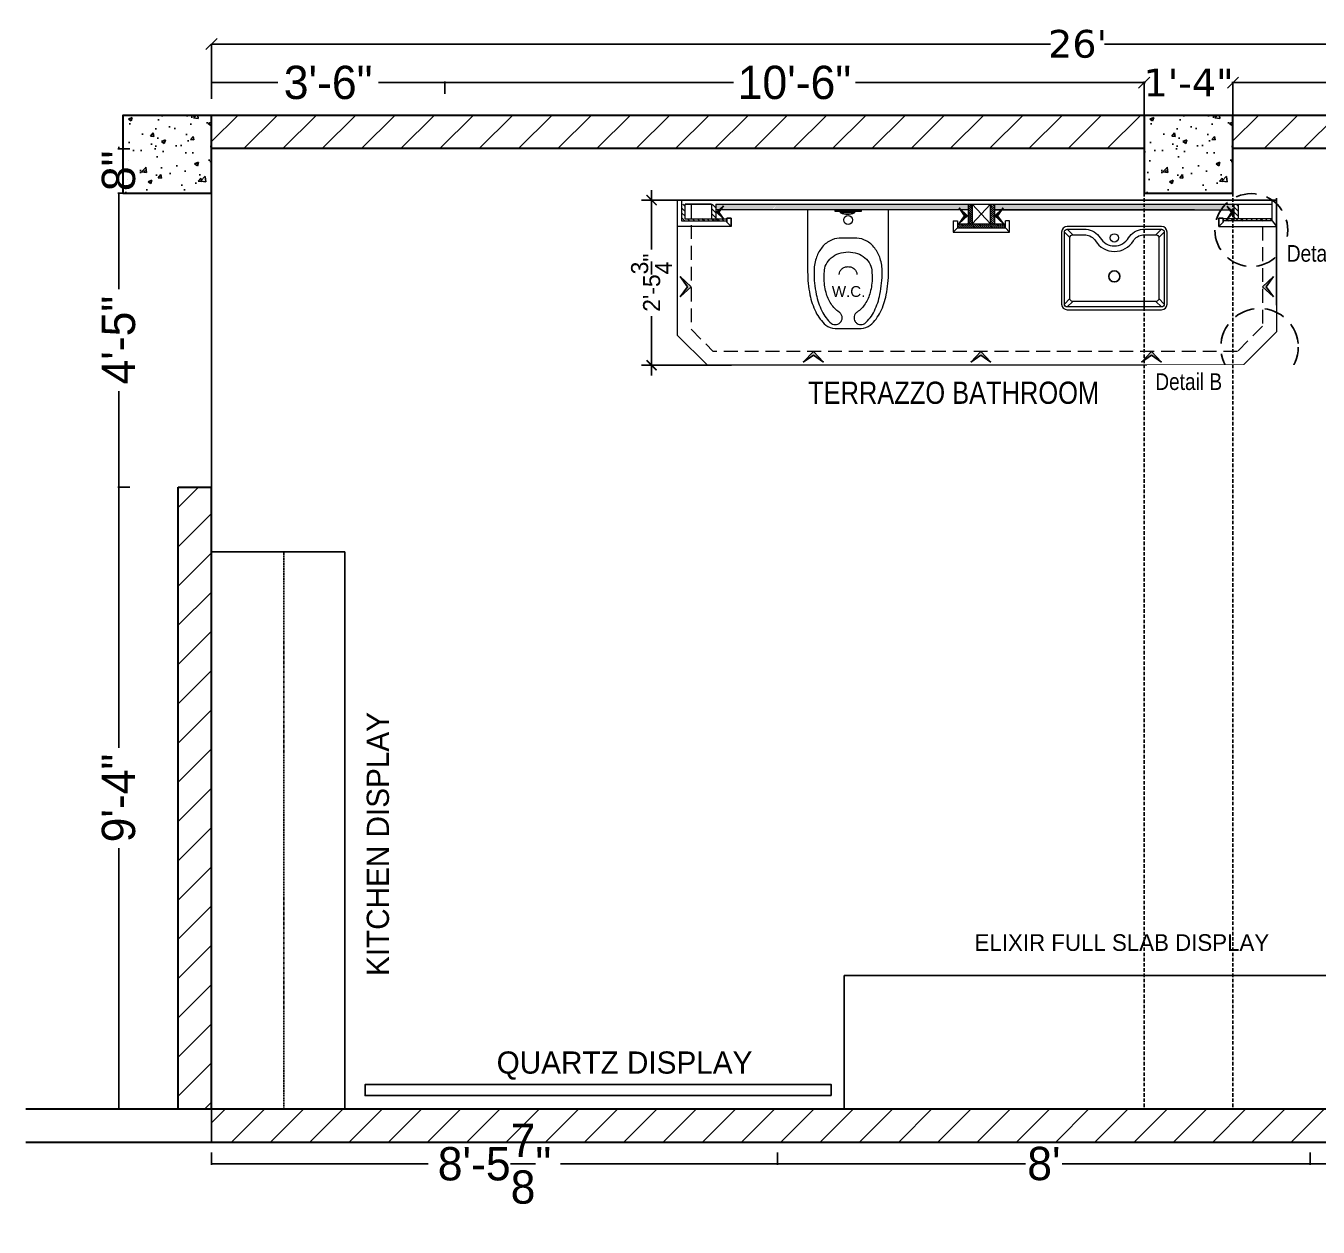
# Model space of a CAD drawing. Header units: inches. Extents: x -137722 to 81594, y -22256 to -1207.
# Drawn here: x -60255.8 to -60023, y -3862.2 to -3645.7 of the extents above; entities that cross this region are included whole.
import ezdxf

# ---------------------------------------------------------------- set-up
doc = ezdxf.new("R2010")
doc.units = ezdxf.units.IN
doc.header["$LTSCALE"] = 0.05
doc.header["$MEASUREMENT"] = 0
doc.header["$PDMODE"] = 3
doc.header["$PDSIZE"] = -4
doc.linetypes.add('A2-XREF-115_FURN$0$HIDDEN', pattern=[0.375, 0.25, -0.125])
doc.linetypes.add('DASHED2', pattern=[0.375, 0.25, -0.125])
doc.layers.get('Defpoints').update_dxf_attribs({"linetype": 'DASHED2'})
for name, color, linetype in [('Civil Dimension - Text', 7, 'Continuous'), ('Column', 6, 'Continuous'), ('DIM', 1, 'Continuous'), ('Flooring Hatch', 251, 'Continuous'), ('Furniture Layout', 6, 'Continuous'), ('HATCH', 251, 'Continuous'), ('Layer2', 7, 'Continuous'), ('T-furniture', 7, 'Continuous'), ('text', 176, 'Continuous'), ('Vector Graphics', 7, 'Continuous')]:
    doc.layers.add(name, color=color, linetype=linetype)
doc.layers.add('FURNITURE', color=36, linetype='Continuous', lineweight=18)
doc.layers.add('WALL', color=7, linetype='Continuous', lineweight=35)
doc.styles.add('4MMOF3-8', font='ARIALN.TTF', dxfattribs={"height": 5.12})
doc.styles.add('9-128OF1-4', font='stylu.ttf')
doc.styles.add('ARIAL', font='verdana.ttf')
doc.styles.add('ArNr-5', font='ARIALN.TTF', dxfattribs={"height": 5})
doc.styles.get("Standard").update_dxf_attribs({"font": 'stylu.ttf', "height": 6})
doc.styles.add('times', font='arial.ttf')
doc.dimstyles.new('ArNr-5', dxfattribs={"dimtxt": 5, "dimasz": 2, "dimexe": 0.18, "dimexo": 0.0625, "dimgap": 0.09, "dimtad": 0, "dimdec": 4, "dimzin": 0, "dimdsep": 46, "dimlunit": 4, "dimtxsty": 'ArNr-5', "dimblk": 'OPEN30', "dimcen": 0.09, "dimclrd": 1, "dimclre": 1, "dimclrt": 3, "dimadec": 0, "dimazin": 0, "dimtfac": 1, "dimtdec": 4, "dimtofl": 0, "dimtmove": 0, "dimatfit": 3, "dimfxl": 0.18, "dimtolj": 1, "dimtzin": 0, "dimarcsym": 0})
doc.dimstyles.new('DIM 1-4', dxfattribs={"dimtxt": 3.0792, "dimasz": 1.82, "dimexe": 1.82, "dimexo": 0, "dimgap": 0.09, "dimtad": 0, "dimzin": 0, "dimdsep": 46, "dimlunit": 4, "dimtxsty": '9-128OF1-4', "dimblk": 'ARCHTICK', "dimcen": 1.8125, "dimdle": 1.82, "dimclrd": 8, "dimclre": 8, "dimadec": 0, "dimazin": 0, "dimtfac": 1, "dimtofl": 0, "dimtmove": 0, "dimatfit": 3, "dimldrblk": 'OPEN90', "dimfxl": 1, "dimtolj": 1, "dimtzin": 0, "dimlwd": -1, "dimarcsym": 0})
doc.dimstyles.get("Standard").update_dxf_attribs({"dimtxt": 0.75, "dimasz": 0.18, "dimexe": 0.18, "dimexo": 0.0625, "dimgap": 0.09, "dimtad": 0, "dimtih": 1, "dimtoh": 1, "dimdec": 3, "dimzin": 0, "dimdsep": 46, "dimlunit": 4, "dimtxsty": 'Standard', "dimcen": 0.09, "dimadec": 0, "dimazin": 0, "dimtfac": 1, "dimtdec": 3, "dimtofl": 0, "dimtmove": 0, "dimatfit": 3, "dimfxl": 1, "dimtolj": 1, "dimtzin": 0, "dimarcsym": 0})
pattern_1 = [(320, (-51727.302, -70425.4453), (-0.123527825, -1.411929493), [0.147637795, -1.624015748]), (265, (-51727.302, -70425.4453), (1.480693177, 0.273132546), [0.118110236, -1.299212598]), (10.4514445, (-51727.3123, -70425.563), (1.357165337, -1.138796942), [0.12547282, -1.380201008]), (316.1842, (-51726.9083, -70425.4453), (-0.325825356, -2.10086876), [0.22145669, -2.43602362]), (6.6356355, (-51726.9354, -70425.6204), (1.9175563, -1.83988572), [0.188209335, -2.07030268]), (261.184164, (-51726.9083, -70425.4453), (1.9175563, -1.83988572), [0.177165354, -1.9488189]), (291, (-51727.0067, -70425.6422), (-0.792556871, -1.175013882), [0.147637795, -1.624015748]), (236, (-51727.0067, -70425.6422), (1.42746072, -0.47896719), [0.118110236, -1.299212598]), (341.4514447, (-51727.0727, -70425.7401), (0.634903844, -1.653981057), [0.125472815, -1.380201008]), (307.5, (-51727.30197, -70425.4453), (0.655302862, -0.023936723), [0, -1.283464567, 0, -1.318897638, 0, -1.304133858]), (277.5, (-51727.302, -70425.4453), (0.776401008, -0.51785342), [0, -0.751968504, 0, -1.253937008, 0, -0.497047244]), (237.5, (-51727.302, -70425.00633), (-0.044399354, -1.0508315673), [0, -0.492125984, 0, -1.535433071, 0, -2.037401575]), (227.5, (-51727.302, -70424.8095), (0.197057052, -1.14800427), [0, -0.63976378, 0, -1.01968504, 0, -1.446850394])]
pattern_2 = [(315, (-51720.1657, -70425.4453), (0.441941738, 0.441941738), [])]
pattern_3 = [(315, (-51736.7794, -70425.4453), (0.441941738, 0.441941738), [])]
pattern_4 = [(45, (-148662.145, 8882.5446), (-3.5355339, 3.5355339), [])]

# ---------------------------------------------------------------- blocks, each defined once
blk = doc.blocks.new('adwawd')
at = {"layer": 'Flooring Hatch', "ltscale": 50, "true_color": 0xcd6928, "transparency": 33554687}
h = blk.add_hatch(color=32, dxfattribs=at)
h.dxf.hatch_style = 1
h.paths.add_polyline_path([(-77941.34, -7094.04), (-77946.01, -7099.05), (-77941.34, -7095.73), (-77936.68, -7099.05)])
at = {"layer": 'Civil Dimension - Text', "color": 2, "ltscale": 50}
for p, q in [((-77941.34, -7094.04), (-77946.01, -7099.05)), ((-77941.34, -7094.04), (-77936.68, -7099.05)), ((-77946.01, -7099.05), (-77941.34, -7095.73)), ((-77936.68, -7099.05), (-77941.34, -7095.73))]:
    blk.add_line(p, q, dxfattribs=at)
blk = doc.blocks.new('_ArchTick')
at = {"color": 0, "const_width": 0.15}
blk.add_lwpolyline([(-0.5, -0.5), (0.5, 0.5)], dxfattribs=at)
blk = doc.blocks.new('*D651')
at = {"layer": 'Civil Dimension - Text', "color": 8, "ltscale": 50, "transparency": 16777216}
for p, q in [((-60143.03, -3675.33), (-60143.03, -3686.02)), ((-60143.03, -3708.72), (-60143.03, -3698.03))]:
    blk.add_line(p, q, dxfattribs=at)
at = {"layer": 'Civil Dimension - Text', "color": 8, "lineweight": -2, "ltscale": 50, "transparency": 16777216}
for p, q in [((-60131.13, -3677.15), (-60144.85, -3677.15)), ((-60128.66, -3706.9), (-60144.85, -3706.9))]:
    blk.add_line(p, q, dxfattribs=at)
at = {"layer": 'Defpoints', "color": 0, "ltscale": 50, "transparency": 16777216}
for p in [(-60131.13, -3677.15), (-60143.03, -3706.9), (-60128.66, -3706.9)]:
    blk.add_point(p, dxfattribs=at)
at = {"layer": 'Civil Dimension - Text', "color": 8, "ltscale": 50, "transparency": 16777216, "xscale": 1.82, "yscale": 1.82, "zscale": 1.82}
for p, rotation in [((-60143.03, -3677.15), 90), ((-60143.03, -3706.9), 270)]:
    blk.add_blockref('_ArchTick', p, dxfattribs=dict(at, rotation=rotation))
at = {"layer": 'Civil Dimension - Text', "ltscale": 50, "transparency": 16777216, "insert": (-60143.03, -3692.02), "char_height": 3.0792, "attachment_point": 5, "rotation": 90, "style": '9-128OF1-4'}
blk.add_mtext('\\A1;2\'-5{\\H1x;\\S3/4;}"', dxfattribs=at)
blk = doc.blocks.new('_Open90')
at = {"color": 0, "linetype": 'ByBlock', "lineweight": -2}
for p, q in [((0, 0), (-1, 0)), ((-0.5, 0.5), (0, 0)), ((0, 0), (-0.5, -0.5))]:
    blk.add_line(p, q, dxfattribs=at)
blk = doc.blocks.new('*D673')
at = {"layer": 'Civil Dimension - Text', "color": 0, "lineweight": -2, "transparency": 16777216}
for p, q in [((-60222.3, -3657.98), (-60222.3, -3655.8)), ((-60222.12, -3655.98), (-60210.37, -3655.98)), ((-60180.48, -3655.98), (-60192.23, -3655.98)), ((-60180.3, -3657.98), (-60180.3, -3655.8))]:
    blk.add_line(p, q, dxfattribs=at)
at = {"layer": 'Civil Dimension - Text', "color": 0, "transparency": 16777216}
for points in [[(-60222.12, -3655.95), (-60222.12, -3656.01), (-60222.3, -3655.98)], [(-60180.48, -3655.95), (-60180.48, -3656.01), (-60180.3, -3655.98)]]:
    blk.add_solid(points, dxfattribs=at)
at = {"layer": 'Defpoints', "color": 0, "transparency": 16777216}
for p in [(-60180.3, -3655.98), (-60222.3, -3661.88), (-60180.3, -3667.88)]:
    blk.add_point(p, dxfattribs=at)
at = {"layer": 'Civil Dimension - Text', "transparency": 16777216, "insert": (-60201.3, -3655.98), "char_height": 6, "attachment_point": 5}
blk.add_mtext('\\A1;3\'-6"', dxfattribs=at)
blk = doc.blocks.new('_OBLIQUE')
at = {"color": 0, "linetype": 'ByBlock'}
blk.add_line((-0.5, -0.5), (0.5, 0.5), dxfattribs=at)
blk = doc.blocks.new('*D674')
at = {"layer": 'Defpoints', "color": 0, "transparency": 16777216}
for p in [(-60038.3, -3655.98), (-60054.3, -3661.88), (-60038.3, -3661.88)]:
    blk.add_point(p, dxfattribs=at)
at = {"layer": 'DIM', "color": 1, "lineweight": -2, "transparency": 16777216}
for p, q in [((-60054.3, -3661.88), (-60054.3, -3655.98)), ((-60054.3, -3655.98), (-60054.08, -3655.98)), ((-60038.3, -3655.98), (-60038.52, -3655.98)), ((-60038.3, -3661.88), (-60038.3, -3655.98))]:
    blk.add_line(p, q, dxfattribs=at)
at = {"layer": 'DIM', "color": 1, "lineweight": -2, "transparency": 16777216, "xscale": 2, "yscale": 2, "zscale": 2, "rotation": 180}
blk.add_blockref('_OBLIQUE', (-60054.3, -3655.98), dxfattribs=at)
at = {"layer": 'DIM', "color": 1, "lineweight": -2, "transparency": 16777216, "xscale": 2, "yscale": 2, "zscale": 2}
blk.add_blockref('_OBLIQUE', (-60038.3, -3655.98), dxfattribs=at)
at = {"layer": 'DIM', "color": 3, "transparency": 16777216, "insert": (-60046.3, -3655.98), "char_height": 5, "attachment_point": 5, "style": 'ARIAL'}
blk.add_mtext('\\A1;1\'-4"', dxfattribs=at)
blk = doc.blocks.new('_Open30')
at = {"color": 0, "linetype": 'ByBlock', "lineweight": -2}
for p, q in [((-1, 0.27), (0, 0)), ((0, 0), (-1, -0.27)), ((0, 0), (-1, 0))]:
    blk.add_line(p, q, dxfattribs=at)
blk = doc.blocks.new('*D675')
at = {"layer": 'Defpoints', "color": 0, "transparency": 16777216}
for p in [(-59910.3, -3655.98), (-60038.3, -3661.88), (-59910.3, -3667.88)]:
    blk.add_point(p, dxfattribs=at)
at = {"layer": 'DIM', "color": 1, "lineweight": -2, "transparency": 16777216}
for p, q in [((-60038.3, -3661.88), (-60038.3, -3655.98)), ((-60038.3, -3655.98), (-59985.26, -3655.98)), ((-59912.3, -3655.98), (-59965.34, -3655.98)), ((-59910.3, -3667.88), (-59910.3, -3655.98))]:
    blk.add_line(p, q, dxfattribs=at)
at = {"layer": 'DIM', "color": 1, "lineweight": -2, "transparency": 16777216, "xscale": 2, "yscale": 2, "zscale": 2, "rotation": 180}
blk.add_blockref('_OBLIQUE', (-60038.3, -3655.98), dxfattribs=at)
at = {"layer": 'DIM', "color": 1, "lineweight": -2, "transparency": 16777216, "xscale": 2, "yscale": 2, "zscale": 2}
blk.add_blockref('_Open30', (-59910.3, -3655.98), dxfattribs=at)
at = {"layer": 'DIM', "color": 3, "transparency": 16777216, "insert": (-59975.3, -3655.98), "char_height": 5, "attachment_point": 5, "style": 'ARIAL'}
blk.add_mtext('\\A1;10\'-8"', dxfattribs=at)
blk = doc.blocks.new('*D676')
at = {"layer": 'Defpoints', "color": 0, "transparency": 16777216}
for p in [(-59910.3, -3649.03), (-60222.3, -3658.93), (-59910.3, -3661.88)]:
    blk.add_point(p, dxfattribs=at)
at = {"layer": 'DIM', "color": 1, "lineweight": -2, "transparency": 16777216}
for p, q in [((-60222.3, -3658.93), (-60222.3, -3649.03)), ((-60222.3, -3649.03), (-60071.14, -3649.03)), ((-59910.3, -3649.03), (-60061.46, -3649.03)), ((-59910.3, -3661.88), (-59910.3, -3649.03))]:
    blk.add_line(p, q, dxfattribs=at)
at = {"layer": 'DIM', "color": 1, "lineweight": -2, "transparency": 16777216, "xscale": 2, "yscale": 2, "zscale": 2, "rotation": 180}
blk.add_blockref('_OBLIQUE', (-60222.3, -3649.03), dxfattribs=at)
at = {"layer": 'DIM', "color": 1, "lineweight": -2, "transparency": 16777216, "xscale": 2, "yscale": 2, "zscale": 2}
blk.add_blockref('_OBLIQUE', (-59910.3, -3649.03), dxfattribs=at)
at = {"layer": 'DIM', "color": 3, "transparency": 16777216, "insert": (-60066.3, -3649.03), "char_height": 5, "attachment_point": 5, "style": 'ARIAL'}
blk.add_mtext("\\A1;26'", dxfattribs=at)
blk = doc.blocks.new('*D613')
at = {"layer": 'Civil Dimension - Text', "color": 0, "lineweight": -2, "transparency": 16777216}
for p, q in [((-60237.03, -3728.88), (-60239.21, -3728.88)), ((-60239.03, -3729.06), (-60239.03, -3775.83)), ((-60239.03, -3840.7), (-60239.03, -3793.92)), ((-60237.03, -3840.88), (-60239.21, -3840.88))]:
    blk.add_line(p, q, dxfattribs=at)
at = {"layer": 'Civil Dimension - Text', "color": 0, "transparency": 16777216}
for points in [[(-60239.06, -3729.06), (-60239, -3729.06), (-60239.03, -3728.88)], [(-60239.06, -3840.7), (-60239, -3840.7), (-60239.03, -3840.88)]]:
    blk.add_solid(points, dxfattribs=at)
at = {"layer": 'Defpoints', "color": 0, "transparency": 16777216}
for p in [(-60228.3, -3728.88), (-60239.03, -3840.88), (-60228.6, -3840.88)]:
    blk.add_point(p, dxfattribs=at)
at = {"layer": 'Civil Dimension - Text', "transparency": 16777216, "insert": (-60239.03, -3784.88), "char_height": 6, "attachment_point": 5, "rotation": 90}
blk.add_mtext('\\A1;9\'-4"', dxfattribs=at)
blk = doc.blocks.new('*D614')
at = {"layer": 'Civil Dimension - Text', "color": 0, "lineweight": -2, "transparency": 16777216}
for p, q in [((-60222.3, -3848.77), (-60222.3, -3850.95)), ((-60120.36, -3848.77), (-60120.36, -3850.95)), ((-60222.12, -3850.77), (-60183.25, -3850.77)), ((-60120.54, -3850.77), (-60159.41, -3850.77))]:
    blk.add_line(p, q, dxfattribs=at)
at = {"layer": 'Civil Dimension - Text', "color": 0, "transparency": 16777216}
for points in [[(-60222.12, -3850.74), (-60222.12, -3850.8), (-60222.3, -3850.77)], [(-60120.54, -3850.74), (-60120.54, -3850.8), (-60120.36, -3850.77)]]:
    blk.add_solid(points, dxfattribs=at)
at = {"layer": 'Defpoints', "color": 0, "transparency": 16777216}
for p in [(-60222.3, -3840.88), (-60120.36, -3840.88), (-60222.3, -3850.77)]:
    blk.add_point(p, dxfattribs=at)
at = {"layer": 'Civil Dimension - Text', "transparency": 16777216, "insert": (-60171.33, -3850.77), "char_height": 6, "attachment_point": 5}
blk.add_mtext('\\A1;8\'-5{\\H1x;\\S7/8;}"', dxfattribs=at)
blk = doc.blocks.new('*D615')
at = {"layer": 'Civil Dimension - Text', "color": 0, "lineweight": -2, "transparency": 16777216}
for p, q in [((-60120.36, -3848.77), (-60120.36, -3850.95)), ((-60024.36, -3848.77), (-60024.36, -3850.95)), ((-60120.18, -3850.77), (-60075.67, -3850.77)), ((-60024.54, -3850.77), (-60069.05, -3850.77))]:
    blk.add_line(p, q, dxfattribs=at)
at = {"layer": 'Civil Dimension - Text', "color": 0, "transparency": 16777216}
for points in [[(-60120.18, -3850.74), (-60120.18, -3850.8), (-60120.36, -3850.77)], [(-60024.54, -3850.74), (-60024.54, -3850.8), (-60024.36, -3850.77)]]:
    blk.add_solid(points, dxfattribs=at)
at = {"layer": 'Defpoints', "color": 0, "transparency": 16777216}
for p in [(-60120.36, -3840.88), (-60024.36, -3840.88), (-60024.36, -3850.77)]:
    blk.add_point(p, dxfattribs=at)
at = {"layer": 'Civil Dimension - Text', "transparency": 16777216, "insert": (-60072.36, -3850.77), "char_height": 6, "attachment_point": 5}
blk.add_mtext("\\A1;8'", dxfattribs=at)
blk = doc.blocks.new('*D616')
at = {"layer": 'Civil Dimension - Text', "color": 0, "lineweight": -2, "transparency": 16777216}
for p, q in [((-60024.36, -3848.77), (-60024.36, -3850.95)), ((-59916.3, -3848.77), (-59916.3, -3850.95)), ((-60024.18, -3850.77), (-59982.16, -3850.77)), ((-59916.48, -3850.77), (-59958.51, -3850.77))]:
    blk.add_line(p, q, dxfattribs=at)
at = {"layer": 'Civil Dimension - Text', "color": 0, "transparency": 16777216}
for points in [[(-60024.18, -3850.74), (-60024.18, -3850.8), (-60024.36, -3850.77)], [(-59916.48, -3850.74), (-59916.48, -3850.8), (-59916.3, -3850.77)]]:
    blk.add_solid(points, dxfattribs=at)
at = {"layer": 'Defpoints', "color": 0, "transparency": 16777216}
for p in [(-59916.3, -3838.52), (-60024.36, -3840.88), (-59916.3, -3850.77)]:
    blk.add_point(p, dxfattribs=at)
at = {"layer": 'Civil Dimension - Text', "transparency": 16777216, "insert": (-59970.33, -3850.77), "char_height": 6, "attachment_point": 5}
blk.add_mtext('\\A1;9\'-0{\\H1x;\\S1/8;}"', dxfattribs=at)
blk = doc.blocks.new('*D617')
at = {"layer": 'Civil Dimension - Text', "color": 0, "lineweight": -2, "transparency": 16777216}
for p, q in [((-60180.3, -3657.98), (-60180.3, -3655.8)), ((-60180.12, -3655.98), (-60128.28, -3655.98)), ((-60054.48, -3655.98), (-60106.32, -3655.98)), ((-60054.3, -3657.98), (-60054.3, -3655.8))]:
    blk.add_line(p, q, dxfattribs=at)
at = {"layer": 'Civil Dimension - Text', "color": 0, "transparency": 16777216}
for points in [[(-60180.12, -3655.95), (-60180.12, -3656.01), (-60180.3, -3655.98)], [(-60054.48, -3655.95), (-60054.48, -3656.01), (-60054.3, -3655.98)]]:
    blk.add_solid(points, dxfattribs=at)
at = {"layer": 'Defpoints', "color": 0, "transparency": 16777216}
for p in [(-60054.3, -3655.98), (-60180.3, -3667.88), (-60054.3, -3667.88)]:
    blk.add_point(p, dxfattribs=at)
at = {"layer": 'Civil Dimension - Text', "transparency": 16777216, "insert": (-60117.3, -3655.98), "char_height": 6, "attachment_point": 5}
blk.add_mtext('\\A1;10\'-6"', dxfattribs=at)
blk = doc.blocks.new('*D608')
at = {"layer": 'Civil Dimension - Text', "color": 0, "lineweight": -2, "transparency": 16777216}
for p, q in [((-60237.03, -3675.88), (-60239.21, -3675.88)), ((-60239.03, -3676.06), (-60239.03, -3693.2)), ((-60239.03, -3728.7), (-60239.03, -3711.55)), ((-60237.03, -3728.88), (-60239.21, -3728.88))]:
    blk.add_line(p, q, dxfattribs=at)
at = {"layer": 'Civil Dimension - Text', "color": 0, "transparency": 16777216}
for points in [[(-60239.06, -3676.06), (-60239, -3676.06), (-60239.03, -3675.88)], [(-60239.06, -3728.7), (-60239, -3728.7), (-60239.03, -3728.88)]]:
    blk.add_solid(points, dxfattribs=at)
at = {"layer": 'Defpoints', "color": 0, "transparency": 16777216}
for p in [(-60239.03, -3675.88), (-60222.3, -3675.88), (-60228.3, -3728.88)]:
    blk.add_point(p, dxfattribs=at)
at = {"layer": 'Civil Dimension - Text', "transparency": 16777216, "insert": (-60239.03, -3702.38), "char_height": 6, "attachment_point": 5, "rotation": 90}
blk.add_mtext('\\A1;4\'-5"', dxfattribs=at)
blk = doc.blocks.new('*D607')
at = {"layer": 'Civil Dimension - Text', "color": 0, "lineweight": -2, "transparency": 16777216}
for p, q in [((-60237.03, -3667.88), (-60239.21, -3667.88)), ((-60239.03, -3667.7), (-60239.03, -3667.52)), ((-60237.03, -3675.88), (-60239.21, -3675.88)), ((-60239.03, -3676.06), (-60239.03, -3676.24))]:
    blk.add_line(p, q, dxfattribs=at)
at = {"layer": 'Civil Dimension - Text', "color": 0, "transparency": 16777216}
for points in [[(-60239.06, -3667.7), (-60239, -3667.7), (-60239.03, -3667.88)], [(-60239.06, -3676.06), (-60239, -3676.06), (-60239.03, -3675.88)]]:
    blk.add_solid(points, dxfattribs=at)
at = {"layer": 'Defpoints', "color": 0, "transparency": 16777216}
for p in [(-60239.03, -3667.88), (-60222.3, -3667.88), (-60222.3, -3675.88)]:
    blk.add_point(p, dxfattribs=at)
at = {"layer": 'Civil Dimension - Text', "transparency": 16777216, "insert": (-60239.03, -3671.88), "char_height": 6, "attachment_point": 5, "rotation": 90}
blk.add_mtext('\\A1;8"', dxfattribs=at)

msp = doc.modelspace()

# ---------------------------------------------------------------- hatches: boundary and pattern name
at = {"layer": 'HATCH'}
h = msp.add_hatch(dxfattribs=at)
h.set_pattern_fill('AR-CONC', color=256)
h.set_pattern_definition([(50, (-148846.145, 8882.5446), (7.17260183, -0.62752135), [0.75, -8.25]), (355, (-148846.145, 8882.5446), (-1.38751334, 7.52192134), [0.6, -6.6]), (100.4514445, (-148845.547, 8882.492), (5.78508847, 6.8943999), [0.6374019, -7.0114211]), (46.1842, (-148846.145, 8884.545), (10.6724133, -1.6551928), [1.125, -12.375]), (96.635635, (-148845.256, 8884.407), (9.3466195, 9.741186), [0.9561034, -10.5171376]), (351.184164, (-148846.145, 8884.545), (9.3466195, 9.741186), [0.9, -9.9]), (21, (-148845.145, 8884.0446), (5.96907052, -4.0261889), [0.75, -8.25]), (326, (-148845.145, 8884.0446), (2.4331533, 7.25150045), [0.6, -6.6]), (71.451445, (-148844.6476, 8883.709), (8.40222377, 3.22531153), [0.6374019, -7.0114211]), (37.5, (-148846.145, 8882.5446), (0.12159855, 3.32893854), [0, -6.52, 0, -6.7, 0, -6.625]), (7.5, (-148846.145, 8882.5446), (2.63069537, 3.94411712), [0, -3.82, 0, -6.37, 0, -2.525]), (327.5, (-148848.375, 8882.5446), (5.33822436, -0.22554872), [0, -2.5, 0, -7.8, 0, -10.35]), (317.5, (-148849.375, 8882.5446), (5.8318617, 1.00104982), [0, -3.25, 0, -5.18, 0, -7.35])])
h.paths.add_polyline_path([(-60222.2994, -3661.8753), (-60238.2994, -3661.8753), (-60238.2994, -3675.8753), (-60222.2994, -3675.8753)])
at = {"layer": 'HATCH', "true_color": 0x636466}
h = msp.add_hatch(dxfattribs=at)
h.set_pattern_fill('ANSI31', color=251, scale=40)
h.set_pattern_definition(pattern_4)
h.paths.add_polyline_path([(-60054.2994, -3661.8753), (-60222.2994, -3661.8753), (-60222.2994, -3667.8753), (-60054.2994, -3667.8753)])
at = {"layer": 'HATCH'}
h = msp.add_hatch(dxfattribs=at)
h.set_pattern_fill('AR-CONC', color=256)
h.set_pattern_definition([(50, (-148662.145, 8882.5446), (7.17260183, -0.62752135), [0.75, -8.25]), (355, (-148662.145, 8882.5446), (-1.38751334, 7.52192134), [0.6, -6.6]), (100.4514445, (-148661.547, 8882.492), (5.78508847, 6.8943999), [0.6374019, -7.0114211]), (46.1842, (-148662.145, 8884.545), (10.6724133, -1.6551928), [1.125, -12.375]), (96.635635, (-148661.256, 8884.407), (9.3466195, 9.741186), [0.9561034, -10.5171376]), (351.184164, (-148662.145, 8884.545), (9.3466195, 9.741186), [0.9, -9.9]), (21, (-148661.145, 8884.0446), (5.96907052, -4.0261889), [0.75, -8.25]), (326, (-148661.145, 8884.0446), (2.4331533, 7.25150045), [0.6, -6.6]), (71.451445, (-148660.6476, 8883.709), (8.40222377, 3.22531153), [0.6374019, -7.0114211]), (37.5, (-148662.145, 8882.5446), (0.12159855, 3.32893854), [0, -6.52, 0, -6.7, 0, -6.625]), (7.5, (-148662.145, 8882.5446), (2.63069537, 3.94411712), [0, -3.82, 0, -6.37, 0, -2.525]), (327.5, (-148664.375, 8882.5446), (5.33822436, -0.22554872), [0, -2.5, 0, -7.8, 0, -10.35]), (317.5, (-148665.375, 8882.5446), (5.8318617, 1.00104982), [0, -3.25, 0, -5.18, 0, -7.35])])
h.paths.add_polyline_path([(-60038.2994, -3661.8753), (-60054.2994, -3661.8753), (-60054.2994, -3675.8753), (-60038.2994, -3675.8753)])
at = {"layer": 'HATCH', "true_color": 0x636466}
h = msp.add_hatch(dxfattribs=at)
h.set_pattern_fill('ANSI31', color=251, scale=40)
h.set_pattern_definition(pattern_4)
h.paths.add_polyline_path([(-59910.2994, -3661.8753), (-60038.2994, -3661.8753), (-60038.2994, -3667.8753), (-59910.2994, -3667.8753)])
at = {"layer": 'HATCH', "ltscale": 50, "true_color": 0xb3691e}
h = msp.add_hatch(dxfattribs=at)
h.set_pattern_fill('ANSI31', color=32, scale=5, angle=270)
h.set_pattern_definition(pattern_3)
h.paths.add_polyline_path([(-60131.46, -3677.8997), (-60132.21, -3677.8997), (-60132.21, -3680.5217), (-60137.0057, -3680.5217), (-60137.0057, -3677.8997), (-60137.6489, -3677.8997), (-60137.6489, -3680.8997), (-60131.46, -3680.8997)])
at = {"layer": 'HATCH', "ltscale": 50, "true_color": 0x939598}
h = msp.add_hatch(dxfattribs=at)
h.set_pattern_fill('AR-CONC', color=252, scale=0.19685, angle=270)
h.set_pattern_definition(pattern_1)
h.paths.add_polyline_path([(-60086.0185, -3677.8997), (-60086.0185, -3678.8997), (-60087.2642, -3678.8997), (-60087.6424, -3678.5479), (-60087.3922, -3678.8997), (-60121.1145, -3678.8997), (-60120.6039, -3678.182), (-60121.3757, -3678.8997), (-60131.46, -3678.8997), (-60131.46, -3677.8997), (-60102.0108, -3677.8997)])
at = {"layer": 'HATCH', "ltscale": 50, "true_color": 0x944942}
h = msp.add_hatch(dxfattribs=at)
h.set_pattern_fill('ANSI31', color=15, scale=2, angle=270)
h.set_pattern_definition([(315, (-51704.24424, -68848.63483), (0.1767766953, 0.1767766953), [])])
h.paths.add_polyline_path([(-60086.0185, -3677.8997), (-60085.2685, -3677.8997), (-60085.2685, -3681.3997), (-60086.0185, -3681.3997)])
h = msp.add_hatch(dxfattribs=at)
h.set_pattern_fill('ANSI31', color=15, scale=2, angle=270)
h.set_pattern_definition([(315, (-51704.24424, -68850.50896), (0.1767766953, 0.1767766953), [])])
h.paths.add_polyline_path([(-60081.2126, -3681.3997), (-60081.9626, -3681.3997), (-60081.9626, -3677.8997), (-60081.2126, -3677.8997)])
at = {"layer": 'HATCH', "ltscale": 50, "true_color": 0x939598}
h = msp.add_hatch(dxfattribs=at)
h.set_pattern_fill('AR-CONC', color=252, scale=0.19685, angle=270)
h.set_pattern_definition(pattern_1)
h.paths.add_polyline_path([(-60079.9447, -3678.8997), (-60079.6945, -3678.5479), (-60080.0727, -3678.8997), (-60081.2126, -3678.8997), (-60081.2126, -3677.8997), (-60062.9373, -3677.8997), (-60038.1122, -3677.8997), (-60038.1122, -3678.8997)])
at = {"layer": 'HATCH', "ltscale": 50, "true_color": 0xb3691e}
h = msp.add_hatch(dxfattribs=at)
h.set_pattern_fill('ANSI31', color=32, scale=5, angle=270)
h.set_pattern_definition(pattern_2)
h.paths.add_polyline_path([(-60038.1122, -3677.8997), (-60037.3622, -3677.8997), (-60037.3622, -3680.5217), (-60031.212, -3680.5217), (-60031.212, -3680.8997), (-60038.1122, -3680.8997)])
h = msp.add_hatch(dxfattribs=at)
h.set_pattern_fill('ANSI31', color=32, scale=5, angle=270)
h.set_pattern_definition(pattern_3)
h.paths.add_polyline_path([(-60131.46, -3680.5217), (-60131.46, -3680.8997), (-60129.4974, -3680.8997), (-60129.4974, -3680.5217)])
h = msp.add_hatch(dxfattribs=at)
h.set_pattern_fill('ANSI31', color=32, scale=5, angle=270)
h.set_pattern_definition(pattern_2)
h.paths.add_polyline_path([(-60038.1122, -3680.5217), (-60038.1122, -3680.8997), (-60040.0748, -3680.8997), (-60040.0748, -3680.5217)])
h = msp.add_hatch(dxfattribs=at)
h.set_pattern_fill('ANSI31', color=32, scale=5, angle=270)
h.set_pattern_definition(pattern_2)
h.paths.add_polyline_path([(-60040.0748, -3680.5217), (-60040.0748, -3680.8997), (-60038.1122, -3680.8997), (-60038.1122, -3680.5217)])
at = {"layer": 'HATCH', "ltscale": 50, "true_color": 0x944942}
h = msp.add_hatch(dxfattribs=at)
h.set_pattern_fill('ANSI31', color=15, scale=2, angle=270)
h.set_pattern_definition([(315, (-51704.24424, -68849.53779), (0.1767766953, 0.1767766953), [])])
h.paths.add_polyline_path([(-60087.9285, -3682.1497), (-60087.9285, -3681.3997), (-60079.3026, -3681.3997), (-60079.3026, -3682.1497)])
at = {"layer": 'HATCH', "true_color": 0x636466}
h = msp.add_hatch(dxfattribs=at)
h.set_pattern_fill('ANSI31', color=251, scale=40)
h.set_pattern_definition([(45, (-19384.0856, 8007.1537), (-3.5355339, 3.5355339), [])])
h.paths.add_polyline_path([(-60228.2994, -3840.8753), (-60222.2994, -3840.8753), (-60222.2994, -3728.8753), (-60228.2994, -3728.8753)])
h = msp.add_hatch(dxfattribs=at)
h.set_pattern_fill('ANSI31', color=251, scale=40)
h.set_pattern_definition(pattern_4)
h.paths.add_polyline_path([(-59910.2994, -3840.8753), (-60222.2994, -3840.8753), (-60222.2994, -3846.8753), (-59916.2994, -3846.8753), (-59916.2994, -3862.1969), (-59910.2994, -3862.1969)])

# ---------------------------------------------------------------- linework, layer by layer
at = {"ltscale": 50}
for p, q in [((-60138.3989, -3677.1497), (-60030.462, -3677.1497)), ((-60132.21, -3677.8997), (-60137.0057, -3677.8997))]:
    msp.add_line(p, q, dxfattribs=at)
at = {"color": 9, "ltscale": 10}
for points in [[(-60051.1624, -3682.3997), (-60052.1624, -3683.3997)], [(-60050.6624, -3682.8997), (-60051.6624, -3683.8997)], [(-60068.6624, -3695.8997), (-60067.6624, -3694.8997)], [(-60068.1624, -3696.3997), (-60067.1624, -3695.3997)], [(-60051.1624, -3696.3997), (-60052.1624, -3695.3997)], [(-60050.6624, -3695.8997), (-60051.6624, -3694.8997)]]:
    msp.add_lwpolyline(points, dxfattribs=at)
at = {"linetype": 'A2-XREF-115_FURN$0$HIDDEN', "ltscale": 300}
for centre, radius in [((-60034.9825, -3682.5453), 6.5649), ((-60033.5089, -3703.6201), 6.9662)]:
    msp.add_circle(centre, radius, dxfattribs=at)
at = {"ltscale": 10}
msp.add_circle((-60059.6624, -3690.8997), 1, dxfattribs=at)
at = {"layer": 'Civil Dimension - Text', "ltscale": 50}
for p, q in [((-60081.9626, -3681.3997), (-60085.2685, -3677.8997)), ((-60085.2685, -3681.3997), (-60081.9626, -3677.8997))]:
    msp.add_line(p, q, dxfattribs=at)
at = {"layer": 'Column', "lineweight": 30}
msp.add_lwpolyline([(-60238.2994, -3675.8753), (-60222.2994, -3675.8753), (-60222.2994, -3661.8753), (-60238.2994, -3661.8753)], close=True, dxfattribs=at)
at = {"layer": 'DIM'}
for p, q in [((-60222.2994, -3667.8753), (-60222.2994, -3840.8753)), ((-60222.2994, -3840.8753), (-60222.2994, -3846.8753))]:
    msp.add_line(p, q, dxfattribs=at)
at = {"layer": 'FURNITURE', "color": 6, "ltscale": 50}
for p, q in [((-60138.3989, -3677.1497), (-60138.3989, -3701.4538)), ((-60137.6489, -3677.1497), (-60137.6489, -3680.8997)), ((-60031.212, -3680.8997), (-60031.212, -3677.1497)), ((-60030.462, -3677.1497), (-60030.462, -3700.8997)), ((-60086.0185, -3678.8997), (-60131.46, -3678.8997)), ((-60081.2126, -3678.8997), (-60045.2485, -3678.8997)), ((-60081.2126, -3678.8997), (-60045.2485, -3678.8997)), ((-60045.2485, -3678.8997), (-60081.2126, -3678.8997)), ((-60081.2126, -3678.8997), (-60038.1122, -3678.8997)), ((-60128.71, -3681.8997), (-60138.3989, -3681.8997)), ((-60128.71, -3681.8997), (-60138.3989, -3681.8997)), ((-60137.6489, -3680.8997), (-60129.4974, -3680.8997)), ((-60128.71, -3680.8997), (-60128.71, -3681.8997)), ((-60088.6785, -3680.8997), (-60088.6785, -3682.8997)), ((-60088.6785, -3680.8997), (-60087.9285, -3680.8997)), ((-60087.9285, -3682.1497), (-60088.6785, -3682.8997)), ((-60088.6785, -3682.8997), (-60078.5526, -3682.8997)), ((-60087.9285, -3680.8997), (-60087.9285, -3682.1497)), ((-60087.9285, -3682.1497), (-60079.3026, -3682.1497)), ((-60079.3026, -3682.1497), (-60079.3026, -3680.8997)), ((-60078.5526, -3680.8997), (-60079.3026, -3680.8997)), ((-60079.3026, -3682.1497), (-60078.5526, -3682.8997)), ((-60078.5526, -3682.8997), (-60078.5526, -3680.8997)), ((-60040.8622, -3680.8997), (-60040.8622, -3681.8997)), ((-60040.8622, -3680.8997), (-60040.8622, -3681.8997)), ((-60040.8622, -3681.8997), (-60030.462, -3681.8997)), ((-60040.8622, -3681.8997), (-60030.462, -3681.8997)), ((-60040.8622, -3681.8997), (-60031.1734, -3681.8997)), ((-60040.8622, -3681.8997), (-60031.1734, -3681.8997)), ((-60031.212, -3680.8997), (-60040.0748, -3680.8997)), ((-60031.9234, -3680.8997), (-60040.0748, -3680.8997)), ((-60031.212, -3680.8997), (-60030.462, -3681.8997)), ((-60138.3989, -3701.4538), (-60132.953, -3706.8997)), ((-60030.462, -3700.8997), (-60036.462, -3706.8997)), ((-60036.462, -3706.8997), (-60132.953, -3706.8997))]:
    msp.add_line(p, q, dxfattribs=at)
at = {"layer": 'FURNITURE', "color": 36, "ltscale": 50}
for p, q in [((-60137.0057, -3680.5217), (-60137.0057, -3677.8997)), ((-60132.21, -3677.8997), (-60132.21, -3680.5217)), ((-60131.46, -3677.8997), (-60131.46, -3680.8997)), ((-60038.1122, -3677.8997), (-60038.1122, -3680.8997)), ((-60037.3622, -3677.8997), (-60037.3622, -3680.5217))]:
    msp.add_line(p, q, dxfattribs=at)
at = {"layer": 'FURNITURE', "color": 6, "linetype": 'A2-XREF-115_FURN$0$HIDDEN', "ltscale": 200}
for p, q in [((-60135.8989, -3677.8997), (-60135.8989, -3700.4182)), ((-60032.962, -3681.8997), (-60032.962, -3699.8641)), ((-60135.8989, -3700.4182), (-60131.9175, -3704.3997)), ((-60032.962, -3699.8641), (-60037.4976, -3704.3997)), ((-60037.4976, -3704.3997), (-60131.9175, -3704.3997))]:
    msp.add_line(p, q, dxfattribs=at)
at = {"layer": 'FURNITURE', "ltscale": 50}
for p, q in [((-60131.46, -3677.8997), (-60031.212, -3677.8997)), ((-60086.0185, -3677.8997), (-60086.0185, -3681.3997)), ((-60085.2685, -3677.8997), (-60085.2685, -3681.3997)), ((-60081.9626, -3681.3997), (-60081.9626, -3677.8997)), ((-60081.2126, -3681.3997), (-60081.2126, -3677.8997)), ((-60137.0057, -3680.5217), (-60129.4974, -3680.5217)), ((-60081.2126, -3678.8997), (-60046.7336, -3678.8997)), ((-60081.2126, -3678.8997), (-60046.7336, -3678.8997)), ((-60031.212, -3680.5217), (-60040.0748, -3680.5217)), ((-60087.9285, -3681.3997), (-60079.3026, -3681.3997))]:
    msp.add_line(p, q, dxfattribs=at)
at = {"layer": 'FURNITURE', "color": 6, "ltscale": 50}
for points in [[(-60114.9169, -3690.0755, 0.04964787), (-60114.5056, -3694.2076, 0.06346019), (-60113.4661, -3697.2909, 0.103485), (-60111.6305, -3699.665, 0.17845785), (-60109.9635, -3700.2796), (-60105.2931, -3700.2796, 0.17845785), (-60103.6262, -3699.665, 0.103485), (-60101.7905, -3697.2909, 0.06346019), (-60100.751, -3694.2076, 0.04964787), (-60100.3397, -3690.0755), (-60100.3397, -3678.8997), (-60114.9169, -3678.8997)], [(-60068.1624, -3696.8997), (-60051.1624, -3696.8997, 0.41421356), (-60050.1624, -3695.8997), (-60050.1624, -3682.8997, 0.41421356), (-60051.1624, -3681.8997), (-60068.1624, -3681.8997, 0.41421356), (-60069.1624, -3682.8997), (-60069.1624, -3695.8997, 0.41421356)], [(-60054.5569, -3682.3997), (-60051.1624, -3682.3997, -0.41421356), (-60050.6624, -3682.8997), (-60050.6624, -3695.8997, -0.41421356), (-60051.1624, -3696.3997), (-60068.1624, -3696.3997, -0.41421356), (-60068.6624, -3695.8997), (-60068.6624, -3682.8997, -0.41421356), (-60068.1624, -3682.3997), (-60064.768, -3682.3997, -0.23340418), (-60062.2314, -3683.9489, 0.26284943), (-60059.6624, -3685.3997, 0.26284943), (-60057.0934, -3683.9489, -0.23340418)], [(-60104.6335, -3699.3636, 0.103485), (-60102.8971, -3697.1178, 0.06346019), (-60101.8896, -3694.1295, 0.04964787), (-60101.4861, -3690.0755, 0.07585802), (-60101.8493, -3687.6949, 0.08606917), (-60102.8208, -3685.8038, 0.10598536), (-60104.3695, -3684.4637, 0.12620097), (-60106.0432, -3684.0344), (-60109.2134, -3684.0344, 0.12620097), (-60110.8871, -3684.4637, 0.10598536), (-60112.4358, -3685.8038, 0.08606917), (-60113.4073, -3687.6949, 0.07585802), (-60113.7706, -3690.0755, 0.04964787), (-60113.367, -3694.1295, 0.06346019), (-60112.3595, -3697.1178, 0.103485), (-60110.6232, -3699.3636, 0.09751124), (-60110.1755, -3699.5513, 0.09807999), (-60109.6928, -3699.5548, 0.09889518), (-60109.2463, -3699.3735, 0.09947943), (-60108.9059, -3699.0362, 0.09947943), (-60108.7223, -3698.5936, 0.09889518), (-60108.7234, -3698.1117, 0.09807999), (-60108.9091, -3697.6661, 0.09751124), (-60109.2522, -3697.3227, -0.10244472), (-60110.6894, -3695.8556, -0.0778842), (-60111.6058, -3693.7783, -0.0650958), (-60111.9574, -3691.0895, -0.02428356), (-60111.9081, -3690.0755, -0.11533072), (-60111.5952, -3688.7369, -0.10394608), (-60110.6546, -3687.5409, -0.09107141), (-60109.2987, -3686.7726, -0.08367513), (-60107.6283, -3686.4911, -0.08367513), (-60105.9579, -3686.7726, -0.09107141), (-60104.6021, -3687.5409, -0.10394608), (-60103.6615, -3688.7369, -0.11533072), (-60103.3485, -3690.0755, -0.02428356), (-60103.2993, -3691.0895, -0.0650958), (-60103.6508, -3693.7783, -0.0778842), (-60104.5672, -3695.8556, -0.10244472), (-60106.0044, -3697.3227, 0.09751124), (-60106.3475, -3697.6661, 0.09807999), (-60106.5332, -3698.1117, 0.09889518), (-60106.5343, -3698.5936, 0.09947943), (-60106.3507, -3699.0362, 0.09947943), (-60106.0104, -3699.3735, 0.09889518), (-60105.5638, -3699.5548, 0.09807999), (-60105.0811, -3699.5513, 0.09751124)], [(-60054.508, -3683.3997), (-60052.1624, -3683.3997, -0.41421356), (-60051.6624, -3683.8997), (-60051.6624, -3694.8997, -0.41421356), (-60052.1624, -3695.3997), (-60067.1624, -3695.3997, -0.41421356), (-60067.6624, -3694.8997), (-60067.6624, -3683.8997, -0.41421356), (-60067.1624, -3683.3997), (-60064.8168, -3683.3997, -0.22783379), (-60063.0814, -3684.4758, 0.2620272), (-60059.6624, -3686.3997, 0.2620272), (-60056.2434, -3684.4758, -0.22783379)]]:
    msp.add_lwpolyline(points, format="xyb", close=True, dxfattribs=at)
for points in [[(-60109.9849, -3679.1736), (-60109.9849, -3678.8997), (-60105.2717, -3678.8997), (-60105.2717, -3679.1736)], [(-60109.0003, -3679.4476), (-60109.0003, -3679.1773), (-60106.4787, -3679.1773), (-60106.4787, -3679.4476)]]:
    msp.add_lwpolyline(points, close=True, dxfattribs=at)
for points in [[(-60045.2485, -3678.8997), (-60081.2126, -3678.8997)], [(-60068.6624, -3682.8997), (-60067.6624, -3683.8997)], [(-60068.1624, -3682.3997), (-60067.1624, -3683.3997)]]:
    msp.add_lwpolyline(points, dxfattribs=at)
msp.add_lwpolyline([(-60109.2134, -3690.5226, -0.11106449), (-60109.0963, -3690.0018, -0.10284102), (-60108.7491, -3689.5427, -0.09301104), (-60108.2443, -3689.2449, -0.08708208), (-60107.6283, -3689.1368, -0.08708208), (-60107.0123, -3689.2449, -0.09301104), (-60106.5075, -3689.5427, -0.10284102), (-60106.1604, -3690.0018, -0.11106449), (-60106.0432, -3690.5226, -0.11106449)], format="xyb", dxfattribs=at)
for centre, radius in [((-60107.6283, -3680.725), 0.7925), ((-60059.6624, -3683.9489), 0.75)]:
    msp.add_circle(centre, radius, dxfattribs=at)
msp.add_arc((-60107.7395, -3676.4006), 3.2975, 247.521227, 292.478773, dxfattribs=at)
at = {"layer": 'Furniture Layout', "ltscale": 50}
for p, q in [((-60129.4974, -3681.1123), (-60129.4974, -3680.4311)), ((-60128.71, -3680.4311), (-60129.4974, -3680.4311)), ((-60128.71, -3681.8997), (-60128.71, -3680.4311)), ((-60040.8622, -3681.8997), (-60040.8622, -3680.4311)), ((-60040.8622, -3680.4311), (-60040.0748, -3680.4311)), ((-60040.8622, -3681.8997), (-60040.8622, -3680.4311)), ((-60040.8622, -3680.4311), (-60040.0748, -3680.4311)), ((-60040.0748, -3681.1123), (-60040.0748, -3680.4311)), ((-60040.0748, -3681.1123), (-60040.0748, -3680.4311)), ((-60129.4974, -3681.1123), (-60128.71, -3681.8997)), ((-60040.0748, -3681.1123), (-60040.8622, -3681.8997)), ((-60040.0748, -3681.1123), (-60040.8622, -3681.8997))]:
    msp.add_line(p, q, dxfattribs=at)
at = {"layer": 'Layer2'}
for p, q in [((-60222.2994, -3740.5488), (-60198.2994, -3740.5488)), ((-60198.2994, -3740.5488), (-60198.2994, -3840.8753))]:
    msp.add_line(p, q, dxfattribs=at)
at = {"layer": 'Layer2', "linetype": 'A2-XREF-115_FURN$0$HIDDEN', "ltscale": 10}
msp.add_line((-60209.2994, -3840.8753), (-60209.2994, -3740.5488), dxfattribs=at)
at = {"layer": 'Layer2'}
for points in [[(-60108.3638, -3816.8753), (-60012.3638, -3816.8753), (-60012.3638, -3840.8753), (-60108.3638, -3840.8753)], [(-60110.6555, -3838.504), (-60194.6555, -3838.504), (-60194.6555, -3836.504), (-60110.6555, -3836.504)]]:
    msp.add_lwpolyline(points, close=True, dxfattribs=at)
at = {"layer": 'Vector Graphics', "color": 1, "linetype": 'Continuous', "ltscale": 3}
msp.add_line((-60030.462, -3696.0725), (-60030.462, -3676.8225), dxfattribs=at)
at = {"layer": 'WALL', "lineweight": 30}
for p, q in [((-59910.2994, -3661.8753), (-60222.2994, -3661.8753)), ((-60054.2994, -3667.8753), (-60222.2994, -3667.8753)), ((-59910.2994, -3667.8753), (-60038.2994, -3667.8753)), ((-60228.2994, -3840.8753), (-60228.2994, -3728.8753)), ((-60228.2994, -3728.8753), (-60222.2994, -3728.8753)), ((-60222.2994, -3840.8753), (-60222.2994, -3728.8753)), ((-60255.7525, -3840.8753), (-59916.2994, -3840.8753)), ((-60255.7525, -3846.8753), (-59916.2994, -3846.8753))]:
    msp.add_line(p, q, dxfattribs=at)
msp.add_lwpolyline([(-60054.2994, -3675.8753), (-60038.2994, -3675.8753), (-60038.2994, -3661.8753), (-60054.2994, -3661.8753)], close=True, dxfattribs=at)

# ---------------------------------------------------------------- block references
at = {"layer": 'Civil Dimension - Text'}
for p, xscale, yscale, zscale, rotation in [((-61893.052, 15676.5238), 0.2483388566316006, 0.2483388566316006, 0.2483388566316006, 90.00000000000004), ((-58276.3871, 15676.4645), -0.2483388566316006, 0.2483388566316006, 0.2483388566316006, 270), ((-57938.9945, -27270.2197), 0.3026668380721919, 0.3026668380721919, 0.3026668380721919, 270), ((-62228.3424, -27270.2197), -0.3026668380721919, 0.3026668380721919, 0.3026668380721919, 90), ((-57356.3239, 26846.1067), -0.391818498610159, 0.391818498610159, 0.3918184986101589, 270), ((-62812.537, 26846.1067), 0.391818498610159, 0.391818498610159, 0.391818498610159, 90.00000000000004)]:
    msp.add_blockref('adwawd', p, dxfattribs=dict(at, xscale=xscale, yscale=yscale, zscale=zscale, rotation=rotation))
at = {"layer": 'Civil Dimension - Text', "xscale": 0.391818498610159, "yscale": 0.391818498610159, "zscale": 0.391818498610159}
for p in [(-29575.0225, -924.8247), (-29544.8585, -924.8247), (-29514.1145, -924.8247)]:
    msp.add_blockref('adwawd', p, dxfattribs=at)

# ---------------------------------------------------------------- texts
at = {"insert": (-60194.3431, -3769.3871), "char_height": 4, "attachment_point": 3, "rotation": 90}
msp.add_mtext_dynamic_manual_height_columns('KITCHEN DISPLAY', width=570.292204, gutter_width=12.5, heights=[95.5975], dxfattribs=at)
at = {"insert": (-60124.8701, -3830.5407), "char_height": 4, "attachment_point": 3}
msp.add_mtext_dynamic_manual_height_columns('QUARTZ DISPLAY', width=570.292204, gutter_width=12.5, heights=[95.5975], dxfattribs=at)
at = {"layer": 'T-furniture', "color": 1, "insert": (-60107.9185, -3692.6391), "char_height": 1.943628, "width": 18.414923, "attachment_point": 2, "style": 'times'}
msp.add_mtext('{\\C7; W.C.}', dxfattribs=at)
at = {"layer": 'text', "ltscale": 50, "insert": (-60117.4455, -3810.939), "char_height": 3, "attachment_point": 4, "style": '4MMOF3-8', "bg_fill": 2}
msp.add_mtext_dynamic_manual_height_columns('\\pi32.60351,t86.60351;{\\fStylus BT|b0|i0|c0|p34;ELIXIR FULL SLAB DISPLAY}', width=117.537917, gutter_width=15.396, heights=[0], dxfattribs=at)

# ---------------------------------------------------------------- dimensions: what is measured, and where the dimension line sits
at = {"layer": 'Civil Dimension - Text'}
for base, p1, p2, override, picture, middle in [((-60180.2994, -3655.9759), (-60222.2994, -3661.8753), (-60180.2994, -3667.8753), {"dimtih": 0, "dimtoh": 0, "dimclrt": 256, "dimfxl": 2, "dimfxlon": 1}, '*D673', (-60201.2994, -3655.9759)), ((-60054.2994, -3655.9759), (-60180.2994, -3667.8753), (-60054.2994, -3667.8753), {"dimtih": 0, "dimtoh": 0, "dimclrt": 256, "dimtmove": 1, "dimfxl": 2, "dimfxlon": 1}, '*D617', (-60117.2994, -3655.9759)), ((-59916.2994, -3850.7749), (-60024.3638, -3840.8753), (-59916.2994, -3838.5158), {"dimtih": 0, "dimtoh": 0, "dimclrt": 256, "dimtmove": 1, "dimfxl": 2, "dimfxlon": 1}, '*D616', (-59970.3316, -3850.7749)), ((-60222.2994, -3850.7749), (-60120.3638, -3840.8753), (-60222.2994, -3840.8753), {"dimtih": 0, "dimtoh": 0, "dimclrt": 256, "dimfxl": 2, "dimfxlon": 1}, '*D614', (-60171.3316, -3850.7749)), ((-60024.3638, -3850.7749), (-60120.3638, -3840.8753), (-60024.3638, -3840.8753), {"dimtih": 0, "dimtoh": 0, "dimclrt": 256, "dimtmove": 1, "dimfxl": 2, "dimfxlon": 1}, '*D615', (-60072.3638, -3850.7749))]:
    dim = msp.add_linear_dim(base=base, p1=p1, p2=p2, dimstyle='Standard', override=override, dxfattribs=at)
    dim.commit()
    dim.dimension.update_dxf_attribs({"geometry": picture, "text_midpoint": middle})
for base, p1, p2, override, picture, middle in [((-60239.0325, -3667.8753), (-60222.2994, -3675.8753), (-60222.2994, -3667.8753), {"dimtih": 0, "dimtoh": 0, "dimclrt": 256, "dimtmove": 1, "dimfxl": 2, "dimfxlon": 1}, '*D607', (-60239.0325, -3671.8753)), ((-60239.0325, -3675.8753), (-60228.2994, -3728.8753), (-60222.2994, -3675.8753), {"dimtih": 0, "dimtoh": 0, "dimclrt": 256, "dimfxl": 2, "dimfxlon": 1}, '*D608', (-60239.0325, -3702.3753)), ((-60239.0325, -3840.8753), (-60228.2994, -3728.8753), (-60228.5969, -3840.8753), {"dimtih": 0, "dimtoh": 0, "dimclrt": 256, "dimfxl": 2, "dimfxlon": 1}, '*D613', (-60239.0325, -3784.8753))]:
    dim = msp.add_linear_dim(base=base, p1=p1, p2=p2, angle=90, dimstyle='Standard', override=override, dxfattribs=at)
    dim.commit()
    dim.dimension.update_dxf_attribs({"geometry": picture, "text_midpoint": middle})
at = {"layer": 'Civil Dimension - Text', "ltscale": 50}
dim = msp.add_linear_dim(base=(-60143.031, -3706.8997), p1=(-60131.1298, -3677.1497), p2=(-60128.6597, -3706.8997), angle=90, dimstyle='DIM 1-4', override={"dimclrt": 256, "dimfxl": 0, "dimarcsym": 1}, dxfattribs=at)
dim.commit()
dim.dimension.update_dxf_attribs({"geometry": '*D651', "text_midpoint": (-60143.031, -3692.0247)})
at = {"layer": 'DIM'}
for base, p1, p2, override, picture, middle in [((-59910.2994, -3649.0306), (-60222.2994, -3658.9256), (-59910.2994, -3661.8753), {"dimexe": 0, "dimexo": 0, "dimdec": 3, "dimtxsty": 'ARIAL', "dimblk1": 'OBLIQUE', "dimblk2": 'OBLIQUE', "dimsah": 1, "dimtdec": 3, "dimtmove": 1, "dimfxl": 0}, '*D676', (-60066.2994, -3649.0306)), ((-60038.2994, -3655.9759), (-60054.2994, -3661.8753), (-60038.2994, -3661.8753), {"dimexe": 0, "dimexo": 0, "dimdec": 3, "dimtxsty": 'ARIAL', "dimblk1": 'OBLIQUE', "dimblk2": 'OBLIQUE', "dimsah": 1, "dimtdec": 3, "dimtmove": 1, "dimfxl": 0}, '*D674', (-60046.2994, -3655.9759)), ((-59910.2994, -3655.9759), (-60038.2994, -3661.8753), (-59910.2994, -3667.8753), {"dimexe": 0, "dimexo": 0, "dimdec": 3, "dimtxsty": 'ARIAL', "dimblk1": 'OBLIQUE', "dimblk2": 'Open30', "dimsah": 1, "dimtdec": 3, "dimtmove": 1, "dimfxl": 0}, '*D675', (-59975.2994, -3655.9759))]:
    dim = msp.add_linear_dim(base=base, p1=p1, p2=p2, dimstyle='ArNr-5', override=override, dxfattribs=at)
    dim.commit()
    dim.dimension.update_dxf_attribs({"geometry": picture, "text_midpoint": middle})

# ---------------------------------------------------------------- next in the draw order: texts
at = {"layer": 'text', "ltscale": 50, "insert": (-60028.5972, -3686.7667), "char_height": 3, "attachment_point": 4, "style": '4MMOF3-8', "bg_fill": 2}
msp.add_mtext_dynamic_manual_height_columns('{\\C242;\\c2564301;Detail A}', width=69.876759, gutter_width=15.396, heights=[0], dxfattribs=at)
at = {"layer": 'text', "ltscale": 50, "insert": (-60121.9879, -3711.8855), "char_height": 4, "width": 66.281096, "attachment_point": 4, "style": '4MMOF3-8', "bg_fill": 2}
msp.add_mtext('\\pi7.1501;TERRAZZO BATHROOM', dxfattribs=at)

# ---------------------------------------------------------------- next in the draw order: texts
at = {"layer": 'text', "ltscale": 50, "insert": (-60052.2865, -3709.8806), "char_height": 3, "attachment_point": 4, "style": '4MMOF3-8', "bg_fill": 2}
msp.add_mtext_dynamic_manual_height_columns('{\\C242;\\c2564301;Detail B}', width=69.876759, gutter_width=15.396, heights=[0], dxfattribs=at)

# ---------------------------------------------------------------- next in the draw order: linework, layer by layer
at = {"layer": 'Layer2', "linetype": 'A2-XREF-115_FURN$0$HIDDEN', "ltscale": 50}
for p, q in [((-60054.2994, -3675.8753), (-60054.2994, -3840.8753)), ((-60038.2994, -3675.8753), (-60038.2994, -3840.8753))]:
    msp.add_line(p, q, dxfattribs=at)

doc.saveas('drawing.dxf')
